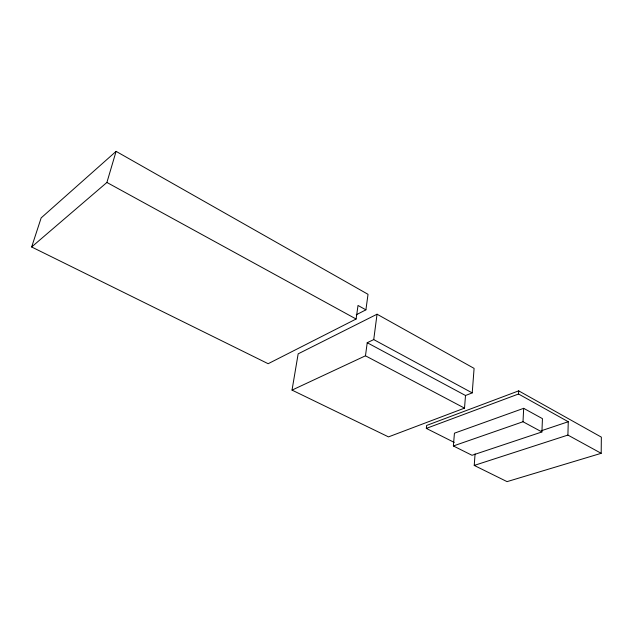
<?xml version="1.0" encoding="UTF-8"?>
<svg xmlns="http://www.w3.org/2000/svg" width="633" height="633" viewBox="0 0 633 633"><rect width="100%" height="100%" fill="white"/><g stroke="black" fill="none" stroke-linecap="round" stroke-linejoin="round"><path stroke-width="0.95" d="M475.074 453.885L474.228 465.429L507.057 481.634L601.184 453.315L601.35 437.134L518.696 390.862L426.61 425.455L426.318 428.399L454.217 442.412M601.184 453.315L567.904 435.077L568.26 421.728L518.53 394.003L426.318 428.399M541.919 431.959L542.449 418.642L523.673 408.325L454.439 433.186L453.37 445.964L472.02 455.285L541.919 431.959L523.008 421.744L453.37 445.964M523.008 421.744L523.673 408.325M518.53 394.003L518.696 390.862M472.218 392.895L474.093 368.382L377.046 314.213L298.159 353.847L292.027 390.11L388.496 436.889L464.511 408.127L465.516 395.506L472.218 392.895L373.731 339.597L367.219 342.714L365.47 355.801L292.027 390.11M373.731 339.597L377.046 314.213M365.906 309.846L368.026 294.321L116.092 151.366L41.153 217.902L31.65 246.973L268.155 363.714L356.102 319.016L358.025 305.454L365.906 309.846L356.244 314.791M31.65 246.973L106.906 182.454L116.092 151.366M541.255 430.78L568.26 421.728M474.228 465.429L567.904 435.077M365.47 355.801L464.511 408.127M367.219 342.714L465.516 395.506M106.906 182.454L356.102 319.016"/></g></svg>
